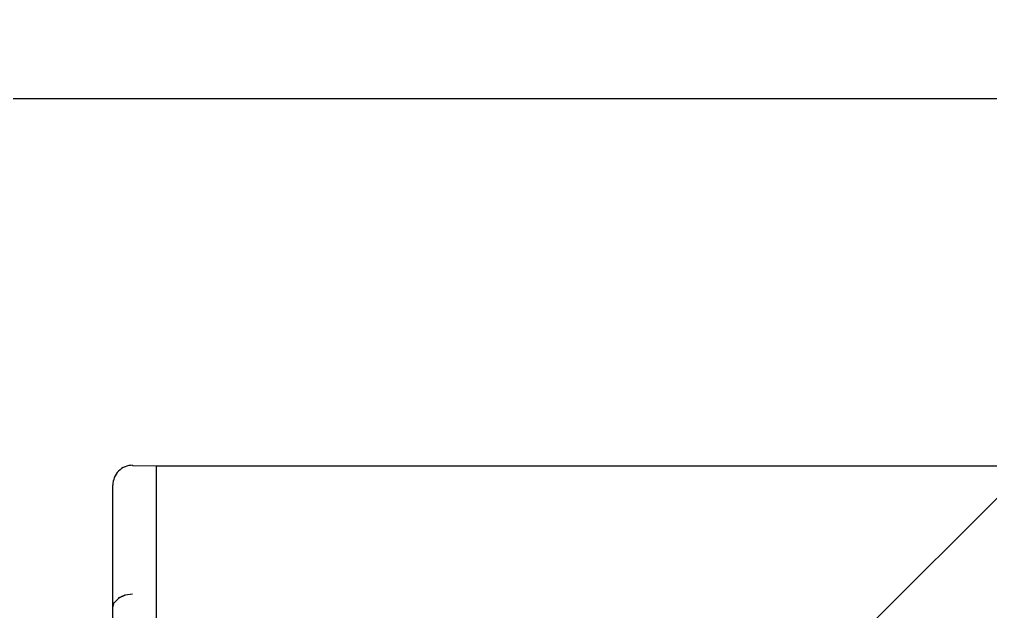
# Model space of a CAD drawing. Header units: millimetres. Extents: x 1084702 to 1166801, y 36632 to 124519.
# Drawn here: x 1102427 to 1102671.9, y 48362.8 to 48512.3 of the extents above; entities that cross this region are included whole.
import ezdxf

# ---------------------------------------------------------------- set-up
doc = ezdxf.new("R2010")
doc.units = ezdxf.units.MM
doc.header["$LTSCALE"] = 250
doc.layers.get('0').update_dxf_attribs({"color": 255})
doc.layers.add('%posline', color=240, linetype='Continuous')
doc.layers.add('%symbol', color=1, linetype='Continuous')
doc.styles.add('ROMANS', font='ROMANS.shx', dxfattribs={"height": 100})
doc.dimstyles.new('dott', dxfattribs={"dimscale": 100, "dimtxt": 150, "dimasz": 0.01, "dimexe": 0.5, "dimexo": 1, "dimgap": 1, "dimtad": 1, "dimdsep": 46, "dimtxsty": 'ROMANS', "dimcen": 1.5, "dimclrd": 1, "dimclre": 1, "dimclrt": 2, "dimazin": 2, "dimtfac": 1, "dimtmove": 2, "dimatfit": 3, "dimldrblk": 'DOT', "dimfxl": 1, "dimtvp": 100, "dimtolj": 1, "dimarcsym": 0})

# ---------------------------------------------------------------- blocks, each defined once
blk = doc.blocks.new('_Dot')
at = {"color": 0, "linetype": 'ByBlock', "lineweight": -2}
blk.add_line((-0.5, 0), (-1, 0), dxfattribs=at)
at = {"color": 0, "linetype": 'ByBlock', "const_width": 0.5}
blk.add_lwpolyline([(-0.25, 0, 1), (0.25, 0, 1)], format="xyb", close=True, dxfattribs=at)
blk = doc.blocks.new('GENERATOR-CENTER')
for p, q in [((-3075.61, 660), (274.39, 660)), ((-2362.21, 567.46), (-2362.21, 567.43)), ((-2362.21, 567.43), (-2356.21, 567.31)), ((-2356.21, 567.31), (-1860.18, 567.33)), ((-2356.21, 564.17), (-2356.21, 567.31)), ((-2356.21, 564.17), (-2356.21, 567.31)), ((-2356.21, 535.12), (-2356.21, 564.17)), ((-2356.21, 535.12), (-2356.21, 564.17)), ((-2367.21, 560.54), (-2367.21, 562.45)), ((-2367.21, 531.49), (-2367.21, 560.54)), ((-2365.72, 533.94), (-2366.81, 532.84)), ((-2365.74, 533.99), (-2364.12, 534.76)), ((-2364.11, 534.68), (-2365.72, 533.94)), ((-2364.12, 534.76), (-2362.21, 535.03)), ((-2356.21, 534.93), (-2356.21, 535.12)), ((-2356.21, 534.93), (-2356.21, 535.12)), ((-2356.21, 504.32), (-2356.21, 534.93)), ((-2356.21, 504.32), (-2356.21, 534.93)), ((-2367.21, 531.49), (-2366.83, 532.84)), ((-2367.21, 500.88), (-2367.21, 531.49))]:
    blk.add_line(p, q)
blk.add_arc((-2362.21, 562.46), 5, 90.0159, 180.1517)
blk = doc.blocks.new('BL_1-deck_B4_2')
blk.add_blockref('GENERATOR-CENTER', (87054.78, 16083.83))

msp = doc.modelspace()

# ---------------------------------------------------------------- hatches: boundary and pattern name
at = {"layer": '%symbol', "true_color": 0x939598}
h = msp.add_hatch(dxfattribs=at)
h.set_pattern_fill('ANSI31', color=252, scale=100)
h.paths.add_polyline_path([(1097892.6, 52632.31), (1097892.6, 43032.31), (1109392.6, 43032.31), (1109392.6, 52632.31)])

# ---------------------------------------------------------------- block references
msp.add_blockref('BL_1-deck_B4_2', (1017763.01, 31748.48))

# ---------------------------------------------------------------- leaders
at = {"layer": '%posline', "linetype": 'ByBlock'}
msp.add_leader([(1105977.01, 46518.41), (1099711.3, 53457.36)], dimstyle='dott', override={"dimasz": 2, "dimgap": 1, "dimtad": 0, "dimclrd": 256}, dxfattribs=at)

doc.saveas('drawing.dxf')
